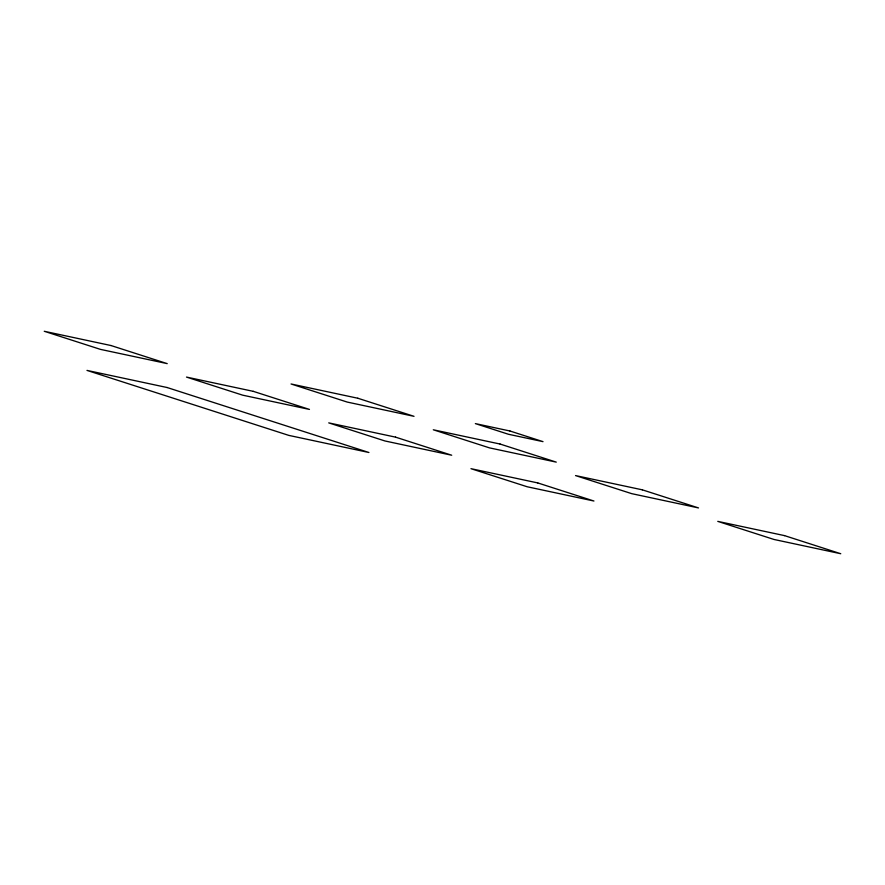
<?xml version="1.0" encoding="UTF-8"?>
<svg xmlns="http://www.w3.org/2000/svg" width="885" height="885" viewBox="0 0 885 885"><rect width="100%" height="100%" fill="white"/><g stroke="black" fill="none" stroke-linecap="round" stroke-linejoin="round"><path stroke-width="1.33" d="M111.012 345.537L44.25 331.278L100.459 349.376L167.221 363.624L111.012 345.537M357.817 398.239L291.054 383.979L347.252 402.078L414.025 416.326L357.817 398.239M509.937 430.995L475.356 423.605L508.433 434.258L543.003 441.637L509.937 430.995M253.254 391.336L186.492 377.076L242.7 395.175L309.462 409.423L253.254 391.336M500.058 444.038L433.296 429.778L489.505 447.876L556.267 462.125L500.058 444.038M167.099 387.519L86.984 370.406L288.798 435.387L368.923 452.5L167.099 387.519M395.495 437.124L328.733 422.875L384.942 440.962L451.704 455.222L395.495 437.124M642.3 489.825L575.538 475.577L631.746 493.664L698.508 507.924L642.3 489.825M537.748 482.922L470.975 468.674L527.183 486.761L593.946 501.021L537.748 482.922M784.541 535.624L717.779 521.376L773.988 539.463L840.75 553.722L784.541 535.624"/></g></svg>
